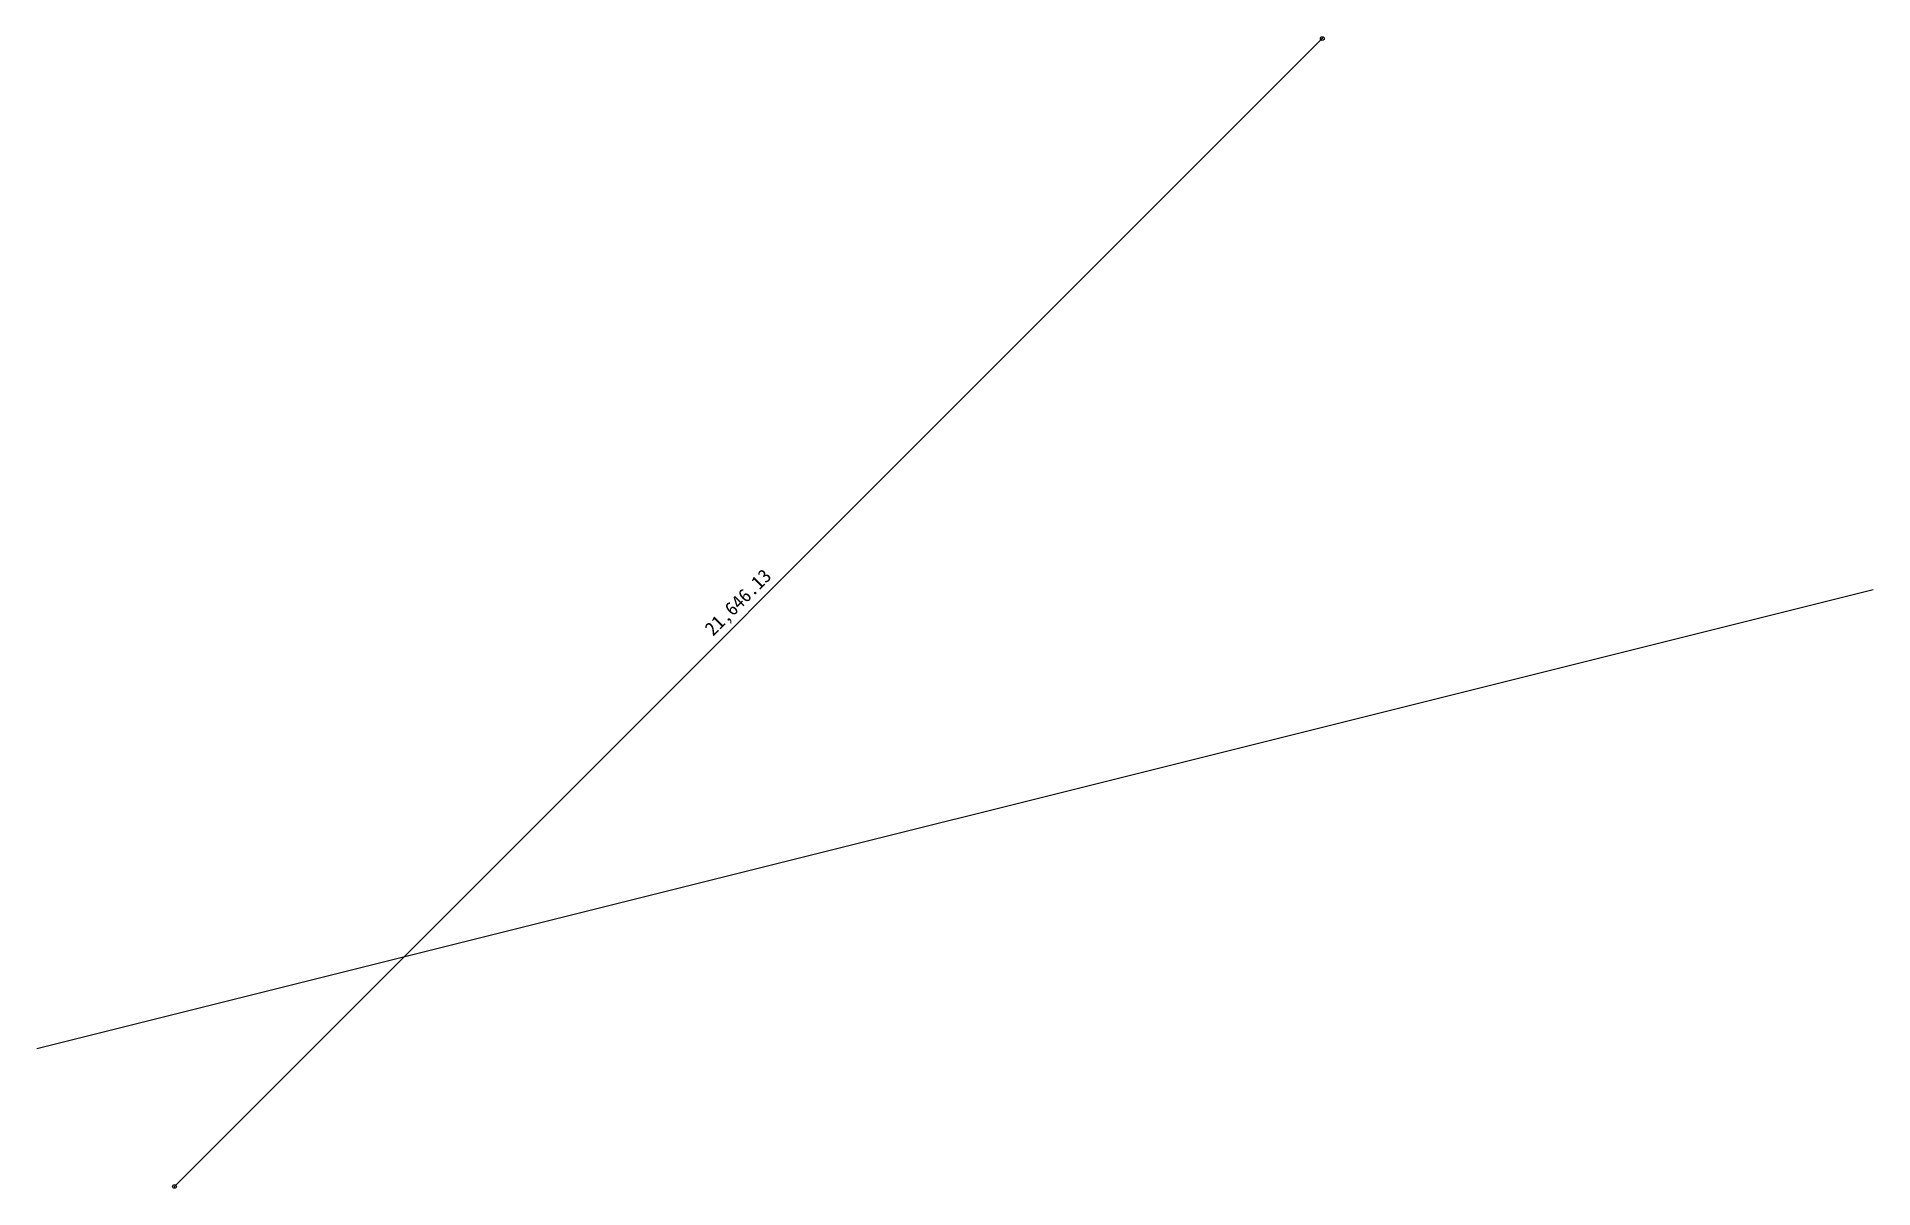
# Model space of a CAD drawing. Units: millimetres at full size, sheet at 1:100. Extents: x -15551 to 8939, y -17596 to -2240.
import ezdxf
from ezdxf.enums import TextEntityAlignment as Align

# ---------------------------------------------------------------- set-up
doc = ezdxf.new("R2010")
doc.units = ezdxf.units.MM
doc.header["$LTSCALE"] = 100
doc.header["$PDMODE"] = 32
doc.header["$PDSIZE"] = 50
doc.layers.add('0-0', color=4, linetype='Continuous')
doc.styles.add('ＭＳ ゴシック', font='')
doc.styles.get('ＭＳ ゴシック').set_extended_font_data('MS Gothic')

msp = doc.modelspace()

# ---------------------------------------------------------------- linework, layer by layer
at = {"layer": '0-0'}
msp.add_line((-13714.3, -17571.4), (1591.8, -2265.3), dxfattribs=at)
at = {"layer": '0-0', "color": 7}
msp.add_line((-15551, -15734.7), (8938.8, -9612.2), dxfattribs=at)
at = {"layer": '0-0'}
for p in [(1591.8, -2265.3), (-13714.3, -17571.4)]:
    msp.add_point(p, dxfattribs=at)

# ---------------------------------------------------------------- texts
at = {"layer": '0-0', "style": 'ＭＳ ゴシック'}
msp.add_text('21,646.13', height=183.3, rotation=45, dxfattribs=at).set_placement((-6494.3, -10280.8), align=Align.BOTTOM_LEFT)

doc.saveas('drawing.dxf')
